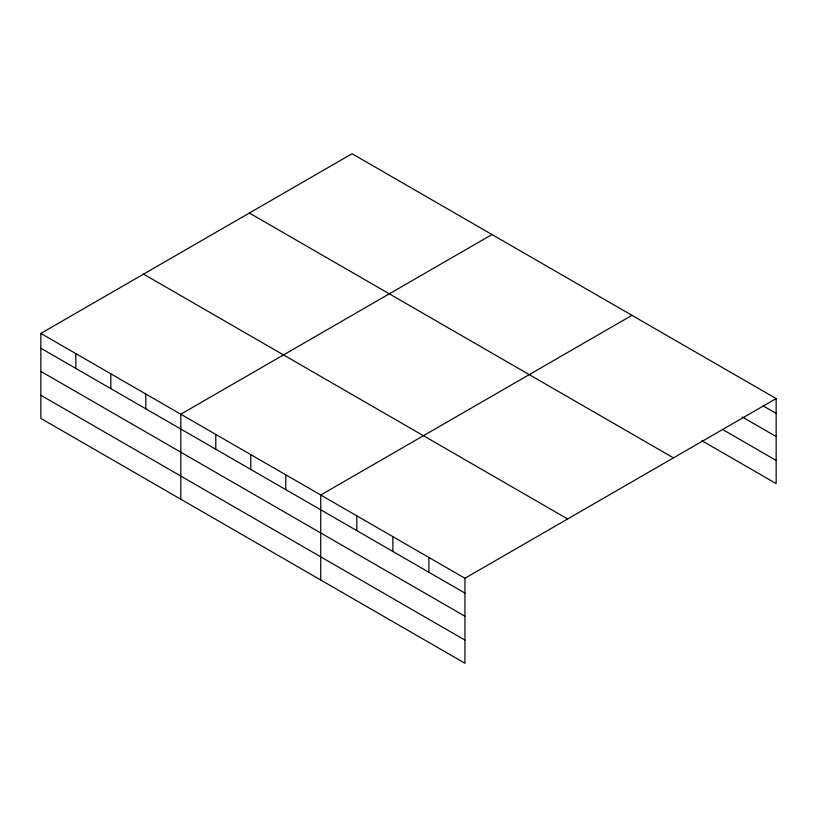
<?xml version="1.0" encoding="UTF-8"?>
<svg xmlns="http://www.w3.org/2000/svg" width="817" height="817" viewBox="0 0 817 817"><rect width="100%" height="100%" fill="white"/><g stroke="black" fill="none" stroke-linecap="round" stroke-linejoin="round"><path stroke-width="1.23" d="M776.15 398.584L464.944 578.262L464.944 663.261L40.85 418.416L40.85 333.418L352.056 153.739L776.15 398.584L776.15 483.582L701.874 440.7M492.008 234.54L180.802 414.209L180.802 499.218M631.96 315.331L320.744 495.01L320.744 580.019M763.037 405.824L776.15 413.392M742.285 417.007L776.15 436.554M722.626 429.517L776.15 460.42M249.359 213.033L673.453 457.877M143.547 274.124L567.641 518.969M40.85 333.418L464.944 578.262M40.85 348.226L464.944 593.071M40.85 371.388L464.944 616.232M40.85 395.254L464.944 640.099M428.894 557.449L428.894 572.257M392.844 536.636L392.844 551.444M356.794 515.823L356.794 530.631M285.766 474.81L285.766 489.628M250.778 454.609L250.778 469.428M215.79 434.409L215.79 449.227M145.814 394.008L145.814 408.827M110.826 373.818L110.826 388.626M75.838 353.618L75.838 368.426"/></g></svg>
